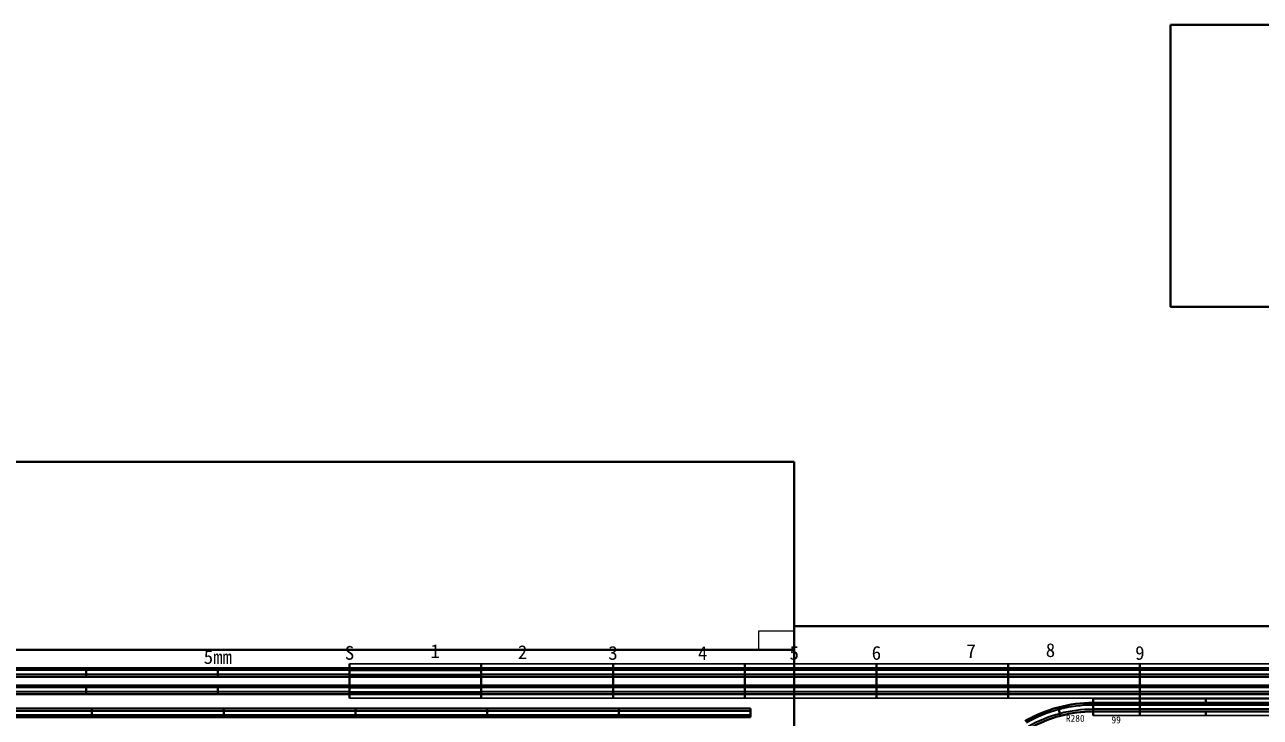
# Model space of a CAD drawing. Units: millimetres, scale not verified. Extents: x -3771 to 6012, y -4101 to 3321.
# Drawn here: x 1176 to 3803, y -2374 to -901 of the extents above; entities that cross this region are included whole.
import ezdxf
from ezdxf.enums import TextEntityAlignment as Align

# ---------------------------------------------------------------- set-up
doc = ezdxf.new("R2010")
doc.units = ezdxf.units.MM
doc.header["$LTSCALE"] = 8
for name, color, linetype, lineweight in [('0-4', 7, 'Continuous', 40), ('0-7', 6, 'Continuous', 40), ('0-8', 7, 'Continuous', 40)]:
    doc.layers.add(name, color=color, linetype=linetype, lineweight=lineweight)
doc.layers.add('0-F', color=7, linetype='Continuous')
doc.styles.add('ＭＳ ゴシック', font='')
doc.styles.get('ＭＳ ゴシック').set_extended_font_data('MS Gothic')

msp = doc.modelspace()

# ---------------------------------------------------------------- linework, layer by layer
at = {"layer": '0-4'}
for p, q in [((3447.794, -2370.334), (3447.794, -2334.334)), ((3546.794, -2370.334), (3546.794, -2334.334)), ((3546.794, -2370.334), (3546.794, -2334.334)), ((3546.794, -2370.334), (3546.794, -2334.334)), ((3686.794, -2343.084), (3686.794, -2334.334)), ((3377.719, -2370.81), (3372.931, -2352.94)), ((3377.719, -2370.81), (3372.931, -2352.94)), ((3546.794, -2343.084), (3447.794, -2343.084)), ((3447.794, -2361.584), (3447.794, -2343.084)), ((3447.794, -2361.584), (3447.794, -2343.084)), ((3546.794, -2361.584), (3447.794, -2361.584)), ((3826.794, -2343.084), (3546.794, -2343.084)), ((3546.794, -2361.584), (3546.794, -2343.084)), ((3826.794, -2361.584), (3546.794, -2361.584)), ((3686.794, -2370.334), (3686.794, -2361.584))]:
    msp.add_line(p, q, dxfattribs=at)
at = {"layer": '0-4', "color": 3, "lineweight": 25}
for p, q in [((3546.794, -2334.334), (3447.794, -2334.334)), ((3826.794, -2334.334), (3546.794, -2334.334)), ((3546.794, -2370.334), (3447.794, -2370.334)), ((3826.794, -2370.334), (3546.794, -2370.334))]:
    msp.add_line(p, q, dxfattribs=at)
at = {"layer": '0-4', "color": 2, "lineweight": 35}
for p, q in [((3546.794, -2347.834), (3447.794, -2347.834)), ((3546.794, -2356.834), (3447.794, -2356.834)), ((3826.794, -2347.834), (3546.794, -2347.834)), ((3826.794, -2356.834), (3546.794, -2356.834))]:
    msp.add_line(p, q, dxfattribs=at)
at = {"layer": '0-4'}
for radius, start, end in [(289.25, 105, 120), (289.25, 90, 105), (270.75, 90, 105), (270.75, 105, 120)]:
    msp.add_arc((3447.794, -2632.334), radius, start, end, dxfattribs=at)
at = {"layer": '0-4', "color": 2, "lineweight": 35}
for radius, start, end in [(284.5, 105, 120), (284.5, 90, 105), (275.5, 90, 105), (275.5, 105, 120)]:
    msp.add_arc((3447.794, -2632.334), radius, start, end, dxfattribs=at)
at = {"layer": '0-7'}
for p, q in [((4011.995, -900.563), (3611.995, -900.563)), ((2811.995, -2630.326), (2811.995, -1830.326)), ((2811.995, -2180.326), (4011.995, -2180.326)), ((3395.662, -2180.326), (3411.995, -2180.326)), ((1011.995, -2230.326), (2811.995, -2230.326))]:
    msp.add_line(p, q, dxfattribs=at)
for points in [[(4011.995, -1500.563), (3611.995, -1500.563), (3611.995, -900.563)], [(1011.995, -2630.326), (1011.995, -1830.326), (2811.995, -1830.326)]]:
    msp.add_lwpolyline(points, dxfattribs=at)
at = {"layer": '0-7', "color": 4, "lineweight": 18}
msp.add_lwpolyline([(2736.995, -2230.326), (2736.995, -2190.326), (2811.995, -2190.326)], dxfattribs=at)
at = {"layer": '0-8'}
for p, q in [((1306.794, -2269.084), (1026.794, -2269.084)), ((1586.794, -2269.084), (1306.794, -2269.084)), ((1306.794, -2287.584), (1306.794, -2269.084)), ((1306.794, -2287.584), (1306.794, -2269.084)), ((1866.794, -2269.084), (1586.794, -2269.084)), ((1586.794, -2287.584), (1586.794, -2269.084)), ((1586.794, -2287.584), (1586.794, -2269.084)), ((1866.794, -2260.334), (1866.794, -2333.334)), ((1866.794, -2287.584), (1866.794, -2269.084)), ((1866.794, -2287.584), (1866.794, -2269.084)), ((1866.794, -2269.084), (2146.794, -2269.084)), ((2146.794, -2333.334), (2146.794, -2260.334)), ((2146.794, -2260.334), (2146.794, -2333.334)), ((2146.794, -2287.584), (2146.794, -2269.084)), ((2146.794, -2287.584), (2146.794, -2269.084)), ((2426.794, -2269.084), (2146.794, -2269.084)), ((2426.794, -2333.334), (2426.794, -2260.334)), ((2426.794, -2333.334), (2426.794, -2260.334)), ((2426.794, -2260.334), (2426.794, -2333.334)), ((2426.794, -2333.334), (2426.794, -2260.334)), ((2706.794, -2269.084), (2426.794, -2269.084)), ((2706.794, -2333.334), (2706.794, -2260.334)), ((2706.794, -2333.334), (2706.794, -2260.334)), ((2986.794, -2269.084), (2706.794, -2269.084)), ((2986.794, -2333.334), (2986.794, -2260.334)), ((2986.794, -2333.334), (2986.794, -2260.334)), ((3266.794, -2269.084), (2986.794, -2269.084)), ((3266.794, -2333.334), (3266.794, -2260.334)), ((3266.794, -2333.334), (3266.794, -2260.334)), ((3546.794, -2269.084), (3266.794, -2269.084)), ((3546.794, -2333.334), (3546.794, -2260.334)), ((3546.794, -2333.334), (3546.794, -2260.334)), ((3826.794, -2269.084), (3546.794, -2269.084)), ((1306.794, -2287.584), (1026.794, -2287.584)), ((1306.794, -2306.084), (1026.794, -2306.084)), ((1586.794, -2287.584), (1306.794, -2287.584)), ((1586.794, -2306.084), (1306.794, -2306.084)), ((1306.794, -2324.584), (1306.794, -2306.084)), ((1306.794, -2324.584), (1306.794, -2306.084)), ((1866.794, -2287.584), (1586.794, -2287.584)), ((1866.794, -2306.084), (1586.794, -2306.084)), ((1586.794, -2324.584), (1586.794, -2306.084)), ((1586.794, -2324.584), (1586.794, -2306.084)), ((1866.794, -2287.584), (2146.794, -2287.584)), ((1866.794, -2324.584), (1866.794, -2306.084)), ((1866.794, -2324.584), (1866.794, -2306.084)), ((1866.794, -2306.084), (2146.794, -2306.084)), ((2426.794, -2287.584), (2146.794, -2287.584)), ((2146.794, -2324.584), (2146.794, -2306.084)), ((2146.794, -2324.584), (2146.794, -2306.084)), ((2426.794, -2306.084), (2146.794, -2306.084)), ((2706.794, -2287.584), (2426.794, -2287.584)), ((2706.794, -2306.084), (2426.794, -2306.084)), ((2986.794, -2287.584), (2706.794, -2287.584)), ((2986.794, -2306.084), (2706.794, -2306.084)), ((3266.794, -2287.584), (2986.794, -2287.584)), ((3266.794, -2306.084), (2986.794, -2306.084)), ((3546.794, -2287.584), (3266.794, -2287.584)), ((3546.794, -2306.084), (3266.794, -2306.084)), ((3826.794, -2287.584), (3546.794, -2287.584)), ((3826.794, -2306.084), (3546.794, -2306.084)), ((1306.794, -2324.584), (1026.794, -2324.584)), ((1586.794, -2324.584), (1306.794, -2324.584)), ((1866.794, -2324.584), (1586.794, -2324.584)), ((1866.794, -2324.584), (2146.794, -2324.584)), ((2426.794, -2324.584), (2146.794, -2324.584)), ((2706.794, -2324.584), (2426.794, -2324.584)), ((2986.794, -2324.584), (2706.794, -2324.584)), ((3266.794, -2324.584), (2986.794, -2324.584)), ((3546.794, -2324.584), (3266.794, -2324.584)), ((3826.794, -2324.584), (3546.794, -2324.584)), ((1039.252, -2355.087), (1319.252, -2355.087)), ((1319.252, -2355.087), (1319.252, -2373.587)), ((1319.252, -2355.087), (1599.252, -2355.087)), ((1319.252, -2355.087), (1319.252, -2373.587)), ((1599.252, -2355.087), (1599.252, -2373.587)), ((1599.252, -2355.087), (1879.252, -2355.087)), ((1599.252, -2355.087), (1599.252, -2373.587)), ((1879.252, -2355.087), (2159.252, -2355.087)), ((1879.252, -2355.087), (1879.252, -2373.587)), ((2159.252, -2355.087), (2159.252, -2373.587)), ((2159.252, -2355.087), (2439.252, -2355.087)), ((2159.252, -2355.087), (2159.252, -2373.587)), ((2439.252, -2355.087), (2439.252, -2373.587)), ((2439.252, -2355.087), (2719.252, -2355.087)), ((2439.252, -2355.087), (2439.252, -2373.587)), ((2719.252, -2355.087), (2719.252, -2373.587)), ((1039.252, -2373.587), (1319.252, -2373.587)), ((1319.252, -2373.587), (1599.252, -2373.587)), ((1599.252, -2373.587), (1879.252, -2373.587)), ((1879.252, -2373.587), (2159.252, -2373.587)), ((2159.252, -2373.587), (2439.252, -2373.587)), ((2439.252, -2373.587), (2719.252, -2373.587))]:
    msp.add_line(p, q, dxfattribs=at)
at = {"layer": '0-8', "color": 2, "lineweight": 35}
for p, q in [((1306.794, -2273.834), (1026.794, -2273.834)), ((1306.794, -2282.834), (1026.794, -2282.834)), ((1586.794, -2273.834), (1306.794, -2273.834)), ((1586.794, -2282.834), (1306.794, -2282.834)), ((1866.794, -2273.834), (1586.794, -2273.834)), ((1866.794, -2282.834), (1586.794, -2282.834)), ((1866.794, -2273.834), (2146.794, -2273.834)), ((1866.794, -2282.834), (2146.794, -2282.834)), ((2426.794, -2273.834), (2146.794, -2273.834)), ((2426.794, -2282.834), (2146.794, -2282.834)), ((2706.794, -2273.834), (2426.794, -2273.834)), ((2706.794, -2282.834), (2426.794, -2282.834)), ((2986.794, -2273.834), (2706.794, -2273.834)), ((2986.794, -2282.834), (2706.794, -2282.834)), ((3266.794, -2273.834), (2986.794, -2273.834)), ((3266.794, -2282.834), (2986.794, -2282.834)), ((3546.794, -2273.834), (3266.794, -2273.834)), ((3546.794, -2282.834), (3266.794, -2282.834)), ((3826.794, -2273.834), (3546.794, -2273.834)), ((3826.794, -2282.834), (3546.794, -2282.834)), ((1306.794, -2310.834), (1026.794, -2310.834)), ((1586.794, -2310.834), (1306.794, -2310.834)), ((1866.794, -2310.834), (1586.794, -2310.834)), ((1866.794, -2310.834), (2146.794, -2310.834)), ((2426.794, -2310.834), (2146.794, -2310.834)), ((2706.794, -2310.834), (2426.794, -2310.834)), ((2986.794, -2310.834), (2706.794, -2310.834)), ((3266.794, -2310.834), (2986.794, -2310.834)), ((3546.794, -2310.834), (3266.794, -2310.834)), ((3826.794, -2310.834), (3546.794, -2310.834)), ((1306.794, -2319.834), (1026.794, -2319.834)), ((1586.794, -2319.834), (1306.794, -2319.834)), ((1866.794, -2319.834), (1586.794, -2319.834)), ((1866.794, -2319.834), (2146.794, -2319.834)), ((2426.794, -2319.834), (2146.794, -2319.834)), ((2706.794, -2319.834), (2426.794, -2319.834)), ((2986.794, -2319.834), (2706.794, -2319.834)), ((3266.794, -2319.834), (2986.794, -2319.834)), ((3546.794, -2319.834), (3266.794, -2319.834)), ((3826.794, -2319.834), (3546.794, -2319.834)), ((1039.252, -2359.837), (1319.252, -2359.837)), ((1319.252, -2359.837), (1599.252, -2359.837)), ((1599.252, -2359.837), (1879.252, -2359.837)), ((1879.252, -2359.837), (2159.252, -2359.837)), ((2159.252, -2359.837), (2439.252, -2359.837)), ((2439.252, -2359.837), (2719.252, -2359.837)), ((1039.252, -2368.837), (1319.252, -2368.837)), ((1319.252, -2368.837), (1599.252, -2368.837)), ((1599.252, -2368.837), (1879.252, -2368.837)), ((1879.252, -2368.837), (2159.252, -2368.837)), ((2159.252, -2368.837), (2439.252, -2368.837)), ((2439.252, -2368.837), (2719.252, -2368.837))]:
    msp.add_line(p, q, dxfattribs=at)
at = {"layer": '0-8', "color": 3, "lineweight": 25}
for p, q in [((1866.794, -2260.334), (2146.794, -2260.334)), ((2426.794, -2260.334), (2146.794, -2260.334)), ((2706.794, -2260.334), (2426.794, -2260.334)), ((2986.794, -2260.334), (2706.794, -2260.334)), ((3266.794, -2260.334), (2986.794, -2260.334)), ((3546.794, -2260.334), (3266.794, -2260.334)), ((3826.794, -2260.334), (3546.794, -2260.334)), ((1866.794, -2333.334), (2146.794, -2333.334)), ((2426.794, -2333.334), (2146.794, -2333.334)), ((2706.794, -2333.334), (2426.794, -2333.334)), ((2986.794, -2333.334), (2706.794, -2333.334)), ((3266.794, -2333.334), (2986.794, -2333.334)), ((3546.794, -2333.334), (3266.794, -2333.334)), ((3826.794, -2333.334), (3546.794, -2333.334))]:
    msp.add_line(p, q, dxfattribs=at)

# ---------------------------------------------------------------- texts
at = {"layer": '0-F', "color": 134, "style": 'ＭＳ ゴシック'}
msp.add_text('5mm', height=29.33, dxfattribs=at).set_placement((1556.794, -2269.084), align=Align.BOTTOM_LEFT)
at = {"layer": '0-F', "color": 3, "style": 'ＭＳ ゴシック'}
for s, p in [('S', (1856.794, -2260.334)), ('1', (2038.739, -2256.618)), ('2', (2224.674, -2258.78)), ('3', (2416.794, -2260.334)), ('4', (2607.353, -2260.942)), ('5', (2801.995, -2260.334)), ('6', (2976.794, -2260.334)), ('7', (3178.128, -2256.618)), ('8', (3346.767, -2254.456)), ('9', (3536.794, -2260.334))]:
    msp.add_text(s, height=29.33, dxfattribs=at).set_placement(p, align=Align.BOTTOM_LEFT)
at = {"layer": '0-F', "style": 'ＭＳ ゴシック'}
for s, p in [('R280', (3389.533, -2387.773)), ('99', (3486.339, -2391.191))]:
    msp.add_text(s, height=14.66, dxfattribs=at).set_placement(p, align=Align.BOTTOM_LEFT)

doc.saveas('drawing.dxf')
